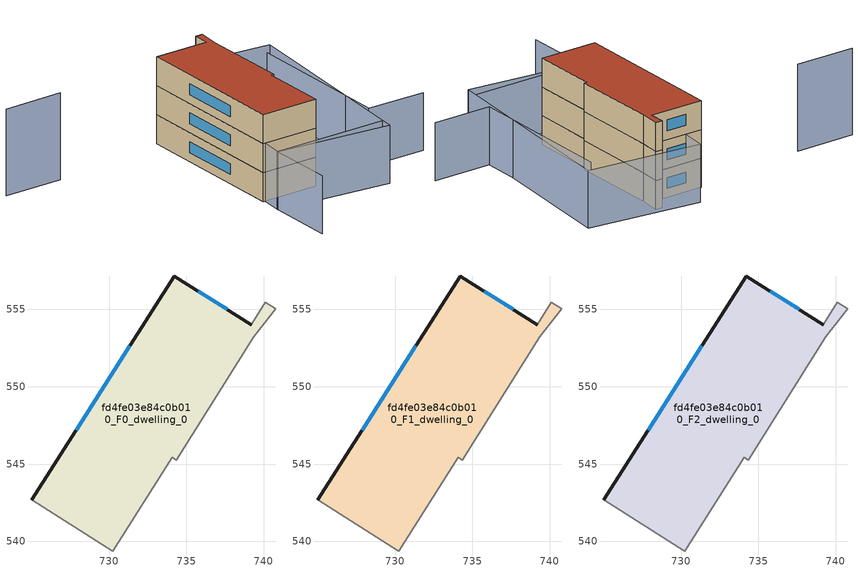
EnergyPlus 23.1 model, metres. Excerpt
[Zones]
fd4fe03e84c0b010_F0_dwelling_0
 floor ground (EU_floor_Construction): 740.11,555.46 740.77,555.05 739.36,553.23 734.35,545.25 734.07,545.43 730.25,539.38 725,542.69 734.22,557.16 739.2,554.02 z0
 wall outside (EU_wall_Construction): 739.2,554.02 734.22,557.16 725,542.69 z0:3
 wall adiabatic (EU_wall_Construction): 725,542.69 730.25,539.38 734.07,545.43 734.35,545.25 739.36,553.23 740.77,555.05 740.11,555.46 739.2,554.02 z0:3
 window (EU_Window_Construction): 731.35,552.65 727.88,547.2 / 737.65,555 735.77,556.18 z0.93:2.07
fd4fe03e84c0b010_F1_dwelling_0
 floor to fd4fe03e84c0b010_F0_dwelling_0 (EU_floor_Construction): 740.11,555.46 740.77,555.05 739.36,553.23 734.35,545.25 734.07,545.43 730.25,539.38 725,542.69 734.22,557.16 739.2,554.02 z3
 wall outside (EU_wall_Construction): 739.2,554.02 734.22,557.16 725,542.69 z3:6
 wall adiabatic (EU_wall_Construction): 725,542.69 730.25,539.38 734.07,545.43 734.35,545.25 739.36,553.23 740.77,555.05 740.11,555.46 739.2,554.02 z3:6
 window (EU_Window_Construction): 731.35,552.65 727.88,547.2 / 737.65,555 735.77,556.18 z3.93:5.07
fd4fe03e84c0b010_F2_dwelling_0
 floor to fd4fe03e84c0b010_F1_dwelling_0 (EU_floor_Construction): 740.11,555.46 740.77,555.05 739.36,553.23 734.35,545.25 734.07,545.43 730.25,539.38 725,542.69 734.22,557.16 739.2,554.02 z6
 wall outside (EU_wall_Construction): 739.2,554.02 734.22,557.16 725,542.69 z6:9
 wall adiabatic (EU_wall_Construction): 725,542.69 730.25,539.38 734.07,545.43 734.35,545.25 739.36,553.23 740.77,555.05 740.11,555.46 739.2,554.02 z6:9
 window (EU_Window_Construction): 731.35,552.65 727.88,547.2 / 737.65,555 735.77,556.18 z6.93:8.07
 roof outside (EU_roof_Construction): 734.35,545.25 739.36,553.23 740.77,555.05 740.11,555.46 739.2,554.02 734.22,557.16 725,542.69 730.25,539.38 734.07,545.43 z9
shading: 741.89,532.96 736.51,536.4 / 736.51,536.4 745.33,550.2 / 719.9,534.68 723.74,540.76 / 723.74,540.76 734.25,534.13 / 747.26,550.69 733.42,533.07 / 733.42,533.07 723.69,540.71 / 723.69,540.71 737.53,558.33 / 737.53,558.33 747.26,550.69 z0:6; 717.35,565.98 722.85,562.57 z0:9
[Building]
EU S2 Campaign: North Axis=0; Terrain=City; Solar Distribution=FullExterior
[Site:Location]
Montreal-Trudeau.Intl.AP: Latitude=45.4667; Longitude=-73.75; Time Zone=-5; Elevation=36
[SizingPeriod:WeatherFileDays]
AnnualSizingPeriod: Begin Month=1; Begin Day of Month=1; End Month=12; End Day of Month=31; Day of Week for Start Day=Monday; Use Weather File Daylight Saving Period=No; Use Weather File Rain and Snow Indicators=No
[MATERIAL]
EU_InternalMass_Material: Roughness=MediumRough; Thickness=0.1; Conductivity=1; Density=1800; Specific Heat=900; Thermal Absorptance=0.9; Solar Absorptance=0.7; Visible Absorptance=0.7
[MATERIAL:NOMASS] Roughness=MediumRough; Thermal Absorptance=0.9; Solar Absorptance=0.7; Visible Absorptance=0.7
Name | Thermal Resistance
EU_wall_NoMass; EU_floor_NoMass | 1.51479
EU_roof_NoMass | 2.84114
[WINDOWMATERIAL:SIMPLEGLAZINGSYSTEM]
EU_Window_SimpleGlazing: UFactor=3.53504; Solar Heat Gain Coefficient=0.8; Visible Transmittance=0.8
[CONSTRUCTION]
EU_wall_Construction: EU_wall_NoMass
EU_roof_Construction: EU_roof_NoMass
EU_floor_Construction: EU_floor_NoMass
EU_Window_Construction: EU_Window_SimpleGlazing
EU_InternalMass_Construction: EU_InternalMass_Material
[ZONE] Type=1; Multiplier=1; Ceiling Height=autocalculate; Volume=330.943; Floor Area=autocalculate; Part of Total Floor Area=Yes
fd4fe03e84c0b010_F0_dwelling_0; fd4fe03e84c0b010_F1_dwelling_0; fd4fe03e84c0b010_F2_dwelling_0
[INTERNALMASS] Construction=EU_InternalMass_Construction; Surface Area=110.315
Name | Zone or ZoneList
fd4fe03e84c0b010_F0_dwelling_0_EU_InternalMass | fd4fe03e84c0b010_F0_dwelling_0
fd4fe03e84c0b010_F1_dwelling_0_EU_InternalMass | fd4fe03e84c0b010_F1_dwelling_0
fd4fe03e84c0b010_F2_dwelling_0_EU_InternalMass | fd4fe03e84c0b010_F2_dwelling_0
[OTHEREQUIPMENT] Fuel Type=Electricity; Design Level Calculation Method=Watts/Area; Power per Zone Floor Area=1; Fraction Latent=0; Fraction Radiant=0; Fraction Lost=0; Carbon Dioxide Generation Rate=0; EndUse Subcategory=EU_Step8_InternalGains
Name | Zone or ZoneList or Space or SpaceList | Schedule
EU_Step8_InternalGain_fd4fe03e84c0b010_F0_dwelling_0_f000 | fd4fe03e84c0b010_F0_dwelling_0 | EU_Step8_GainSchedule_fd4fe03e84c0b010_F0_dwelling_0_f000
EU_Step8_InternalGain_fd4fe03e84c0b010_F1_dwelling_0_f000 | fd4fe03e84c0b010_F1_dwelling_0 | EU_Step8_GainSchedule_fd4fe03e84c0b010_F1_dwelling_0_f000
EU_Step8_InternalGain_fd4fe03e84c0b010_F2_dwelling_0_f000 | fd4fe03e84c0b010_F2_dwelling_0 | EU_Step8_GainSchedule_fd4fe03e84c0b010_F2_dwelling_0_f000
[ZONEVENTILATION:DESIGNFLOWRATE] Schedule=EU_AlwaysOn; Design Flow Rate Calculation Method=AirChanges/Hour; Air Changes per Hour=0.775154; Ventilation Type=Natural; Fan Pressure Rise=0; Fan Total Efficiency=1; Constant Term Coefficient=1; Temperature Term Coefficient=0; Velocity Term Coefficient=0; Velocity Squared Term Coefficient=0; Minimum Indoor Temperature=-100; Maximum Indoor Temperature=100; Delta Temperature=-100; Minimum Outdoor Temperature=-100; Maximum Outdoor Temperature=100; Maximum Wind Speed=40
Name | Zone or ZoneList or Space or SpaceList
EU_ConstantAir_fd4fe03e84c0b010_F0_dwelling_0 | fd4fe03e84c0b010_F0_dwelling_0
EU_ConstantAir_fd4fe03e84c0b010_F1_dwelling_0 | fd4fe03e84c0b010_F1_dwelling_0
EU_ConstantAir_fd4fe03e84c0b010_F2_dwelling_0 | fd4fe03e84c0b010_F2_dwelling_0
[HVACTEMPLATE:THERMOSTAT] Constant Heating Setpoint=20; Constant Cooling Setpoint=50
EU_HeatOnly_fd4fe03e84c0b010_F0_dwelling_0; EU_HeatOnly_fd4fe03e84c0b010_F1_dwelling_0; EU_HeatOnly_fd4fe03e84c0b010_F2_dwelling_0
[HVACTEMPLATE:ZONE:IDEALLOADSAIRSYSTEM] System Availability Schedule=EU_AlwaysOn; Maximum Heating Supply Air Temperature=50; Minimum Cooling Supply Air Temperature=13; Maximum Heating Supply Air Humidity Ratio=0.0156; Minimum Cooling Supply Air Humidity Ratio=0.0077; Heating Limit=NoLimit; Cooling Limit=NoLimit; Heating Availability Schedule=EU_AlwaysOn; Cooling Availability Schedule=EU_CoolingOff; Dehumidification Control Type=ConstantSensibleHeatRatio; Cooling Sensible Heat Ratio=0.7; Dehumidification Setpoint=60; Humidification Control Type=None; Humidification Setpoint=30; Outdoor Air Method=None; Outdoor Air Flow Rate per Person=0.00944; Outdoor Air Flow Rate per Zone Floor Area=0; Outdoor Air Flow Rate per Zone=0; Demand Controlled Ventilation Type=None; Outdoor Air Economizer Type=NoEconomizer; Heat Recovery Type=None; Sensible Heat Recovery Effectiveness=0.7; Latent Heat Recovery Effectiveness=0.65
Name | Template Thermostat
fd4fe03e84c0b010_F0_dwelling_0 | EU_HeatOnly_fd4fe03e84c0b010_F0_dwelling_0
fd4fe03e84c0b010_F1_dwelling_0 | EU_HeatOnly_fd4fe03e84c0b010_F1_dwelling_0
fd4fe03e84c0b010_F2_dwelling_0 | EU_HeatOnly_fd4fe03e84c0b010_F2_dwelling_0
[SIZING:ZONE] Zone Cooling Design Supply Air Temperature Input Method=SupplyAirTemperature; Zone Cooling Design Supply Air Temperature=13; Zone Heating Design Supply Air Temperature Input Method=SupplyAirTemperature; Zone Heating Design Supply Air Temperature=50; Zone Cooling Design Supply Air Humidity Ratio=0.008; Zone Heating Design Supply Air Humidity Ratio=0.008; Cooling Design Air Flow Method=DesignDay; Cooling Design Air Flow Rate=0; Cooling Minimum Air Flow per Zone Floor Area=0.000762; Cooling Minimum Air Flow=0; Cooling Minimum Air Flow Fraction=0.2; Heating Design Air Flow Method=DesignDay; Heating Design Air Flow Rate=0; Heating Maximum Air Flow per Zone Floor Area=0.002032; Heating Maximum Air Flow=0.141576; Heating Maximum Air Flow Fraction=0.3; Account for Dedicated Outdoor Air System=No; Dedicated Outdoor Air System Control Strategy=NeutralSupplyAir; Dedicated Outdoor Air Low Setpoint Temperature for Design=autosize; Dedicated Outdoor Air High Setpoint Temperature for Design=autosize; Zone Load Sizing Method=Sensible Load Only No Latent Load; Zone Latent Cooling Design Supply Air Humidity Ratio Input Method=HumidityRatioDifference; Zone Cooling Design Supply Air Humidity Ratio Difference=0.005; Zone Latent Heating Design Supply Air Humidity Ratio Input Method=HumidityRatioDifference; Zone Humidification Design Supply Air Humidity Ratio Difference=0.005
fd4fe03e84c0b010_F0_dwelling_0; fd4fe03e84c0b010_F1_dwelling_0; fd4fe03e84c0b010_F2_dwelling_0
[SCHEDULE:CONSTANT]
Name | Hourly Value
EU_AlwaysOn | 1
EU_CoolingOff | 0
[SCHEDULE:FILE] Column Number=1; Rows to Skip at Top=0; Number of Hours of Data=8760; Column Separator=Comma; Interpolate to Timestep=No; Minutes per Item=60; Adjust Schedule for Daylight Savings=Yes
Name | File
EU_Step8_GainSchedule_fd4fe03e84c0b010_F0_dwelling_0_f000 | ../../schedules/fd4fe03e84c0b010/fd4fe03e84c0b010_F0_dwelling_0_f000_gain.csv
EU_Step8_GainSchedule_fd4fe03e84c0b010_F1_dwelling_0_f000 | ../../schedules/fd4fe03e84c0b010/fd4fe03e84c0b010_F1_dwelling_0_f000_gain.csv
EU_Step8_GainSchedule_fd4fe03e84c0b010_F2_dwelling_0_f000 | ../../schedules/fd4fe03e84c0b010/fd4fe03e84c0b010_F2_dwelling_0_f000_gain.csv
